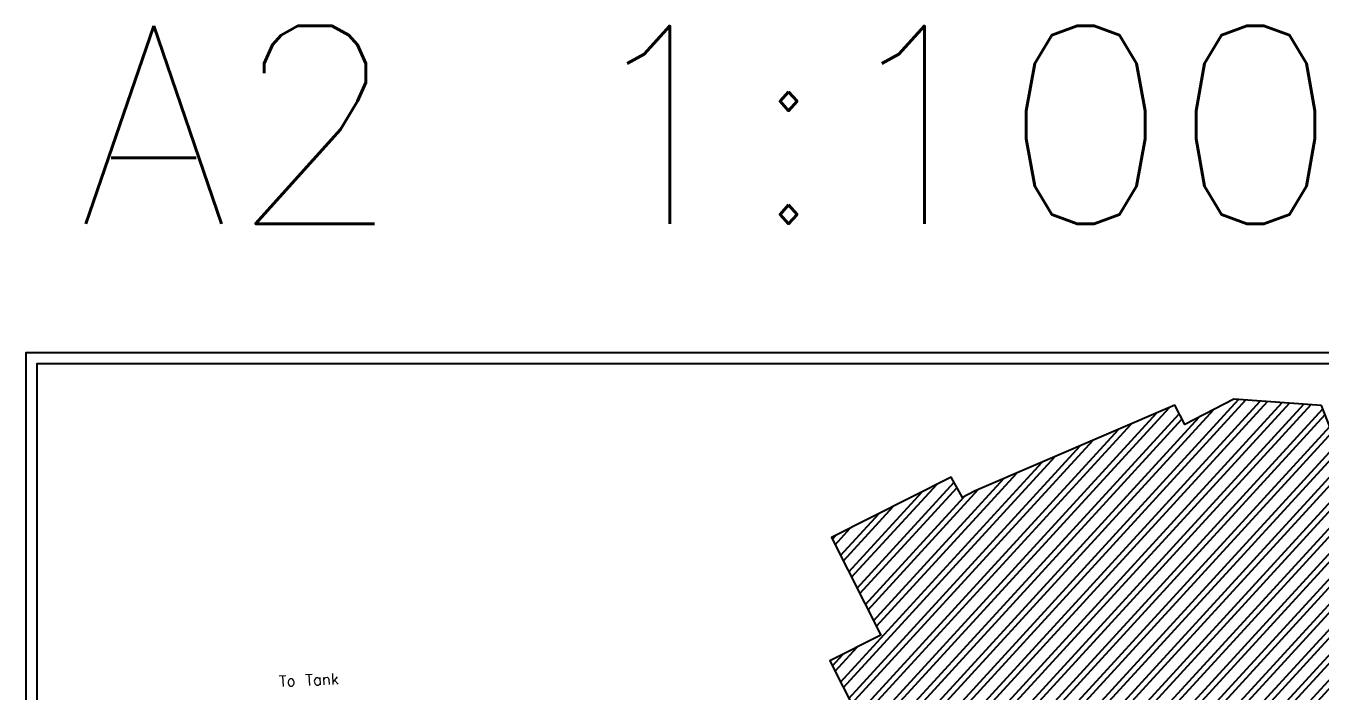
# Model space of a CAD drawing. Header units: inches. Extents: x 191440 to 383551, y 141411 to 284946.
# Drawn here: x 191647.35 to 191682.69, y 141650.66 to 141668.83 of the extents above; entities that cross this region are included whole.
import ezdxf

# ---------------------------------------------------------------- set-up
doc = ezdxf.new("R2010")
doc.units = ezdxf.units.IN
doc.header["$MEASUREMENT"] = 0
doc.layers.add('HOME', color=8, linetype='Continuous')
doc.styles.get("Standard").update_dxf_attribs({"font": 'txt.shx', "height": 0.2})

msp = doc.modelspace()

# ---------------------------------------------------------------- hatches: boundary and pattern name
at = {"layer": 'HOME'}
h = msp.add_hatch(dxfattribs=at)
h.set_pattern_fill('ANSI32', color=256, scale=0.049, angle=2.519415)
h.set_pattern_definition([(47.5194149, (46164.98056, -43362.0204), (-0.344212591, 0.3151982199), []), (47.5194149, (46165.20036, -43362.01074), (-0.344212591, 0.3151982199), [])])
h.paths.add_polyline_path([(191673.24496, 141656.12445), (191672.92438, 141655.94583), (191672.61168, 141656.50705), (191669.34544, 141654.85441), (191670.69371, 141652.18973), (191669.29954, 141651.48431), (191671.78202, 141646.57801), (191674.06793, 141647.67856), (191675.32322, 141645.07125), (191678.03268, 141644.67071), (191684.72517, 141647.2257), (191686.20301, 141649.57878), (191682.72374, 141658.4663), (191680.33118, 141658.63682), (191678.98868, 141657.9419), (191678.71637, 141658.46797)])

# ---------------------------------------------------------------- linework, layer by layer
msp.add_lwpolyline([(191704.84572, 141659.90065), (191647.34572, 141659.90065), (191647.34572, 141620.40065), (191704.84572, 141620.40065), (191704.84572, 141659.90065)])
msp.add_lwpolyline([(191704.54572, 141659.60065), (191647.64572, 141659.60065), (191647.64572, 141620.70065), (191704.54572, 141620.70065)], close=True)
at = {"layer": 'HOME', "elevation": 224.542, "flags": 128}
msp.add_lwpolyline([(191682.72374, 141658.4663), (191680.33118, 141658.63682), (191678.98868, 141657.9419), (191678.71637, 141658.46797), (191673.24496, 141656.12445), (191672.92438, 141655.94583), (191672.61168, 141656.50705), (191669.34544, 141654.85441), (191670.69371, 141652.18973), (191669.29954, 141651.48431), (191671.78202, 141646.57801), (191674.06793, 141647.67856), (191675.32322, 141645.07125), (191678.03268, 141644.67071), (191684.72517, 141647.2257), (191686.20301, 141649.57878), (191682.72374, 141658.4663)], dxfattribs=at)

# ---------------------------------------------------------------- texts
at = {"insert": (191648.74946, 141668.83405), "char_height": 5.407852, "attachment_point": 1}
msp.add_mtext_dynamic_manual_height_columns('A2 1:100', width=34.063547, gutter_width=1, heights=[0], dxfattribs=at)
at = {"layer": 'HOME', "insert": (191654.25291, 141651.07944), "char_height": 0.3, "attachment_point": 1, "rotation": 2.519415}
msp.add_mtext_dynamic_manual_height_columns('To Tank', width=2.6741065, gutter_width=1, heights=[0], dxfattribs=at)

doc.saveas('drawing.dxf')
